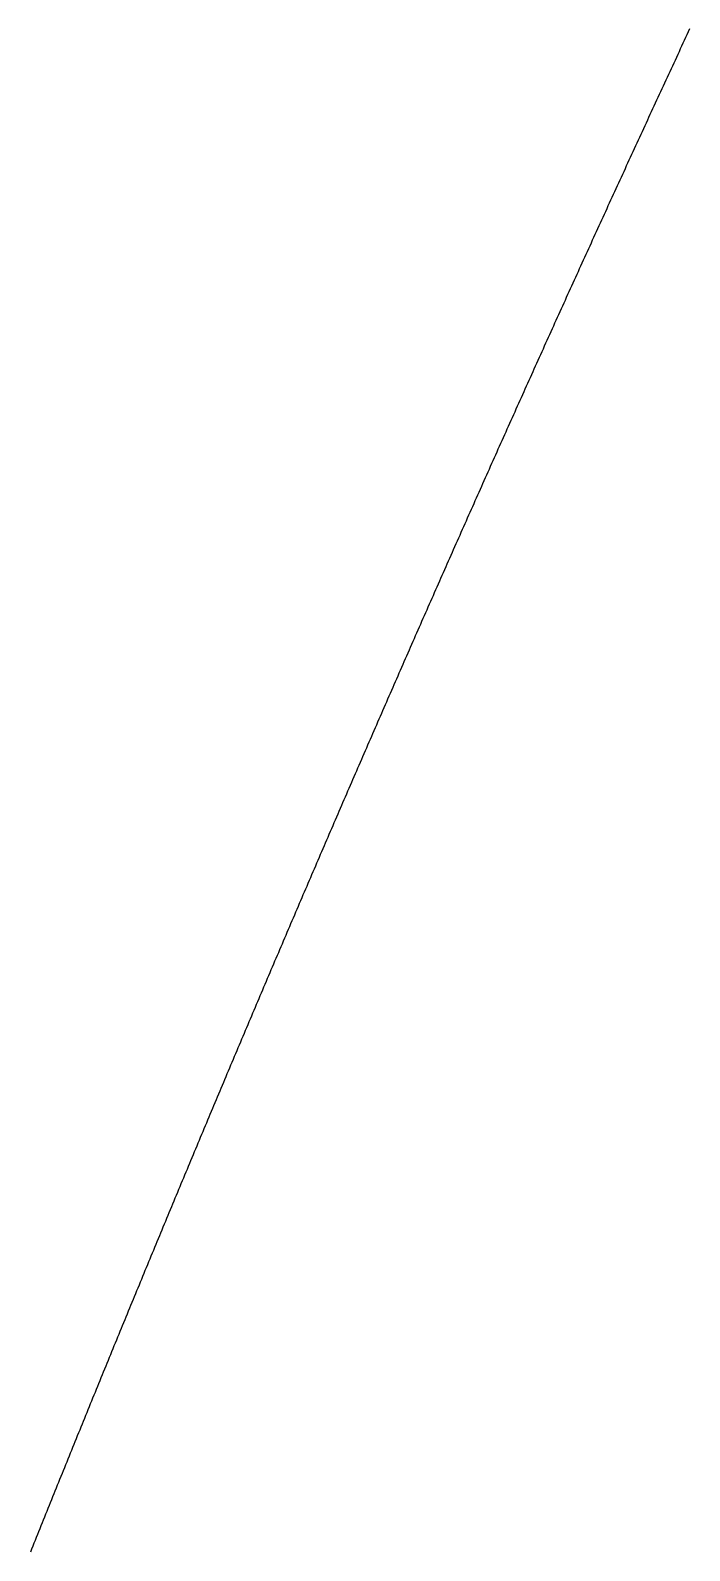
# Model space of a CAD drawing. Extents: x 6805096 to 46905100, y -25788412 to -58651.
# Drawn here: x 8227353 to 8645471, y -5397407 to -4433173 of the extents above; entities that cross this region are included whole.
import ezdxf

# ---------------------------------------------------------------- set-up
doc = ezdxf.new("R2010")
doc.units = 0

msp = doc.modelspace()

# ---------------------------------------------------------------- linework, layer by layer
at = {"layer": 'Layer 1'}
for p, q in [((8644630.19678, -4434077.576859), (8643789.747478, -4435886.380144)), ((8645470.836173, -4432268.842335), (8644630.19678, -4434077.576859)), ((8639590.352376, -4444931.427488), (8638751.043646, -4446740.643036)), ((8640429.851204, -4443122.280614), (8639590.352376, -4444931.427488)), ((8641269.540129, -4441313.202427), (8640429.851204, -4443122.280614)), ((8642109.419151, -4439504.192943), (8641269.540129, -4441313.202427)), ((8642949.488268, -4437695.252178), (8642109.419151, -4439504.192943)), ((8643789.747478, -4435886.380144), (8642949.488268, -4437695.252178)), ((8635395.709745, -4453978.191664), (8634557.351529, -4455787.750355)), ((8636234.258065, -4452168.701571), (8635395.709745, -4453978.191664)), ((8637072.99649, -4450359.280093), (8636234.258065, -4452168.701571)), ((8637911.925017, -4448549.927243), (8637072.99649, -4450359.280093)), ((8638751.043646, -4446740.643036), (8637911.925017, -4448549.927243)), ((8631205.819751, -4463026.670816), (8630368.412084, -4464836.57228)), ((8632043.417531, -4461216.837876), (8631205.819751, -4463026.670816)), ((8632881.205421, -4459407.073477), (8632043.417531, -4461216.837876)), ((8633719.183421, -4457597.377631), (8632881.205421, -4459407.073477)), ((8634557.351529, -4455787.750355), (8633719.183421, -4457597.377631)), ((8626184.225477, -4473887.106956), (8625347.958511, -4475697.419259)), ((8627020.682563, -4472076.86309), (8626184.225477, -4473887.106956)), ((8627857.329768, -4470266.687675), (8627020.682563, -4472076.86309)), ((8628694.167091, -4468456.580725), (8627857.329768, -4470266.687675)), ((8629531.19453, -4466646.542255), (8628694.167091, -4468456.580725)), ((8630368.412084, -4464836.57228), (8629531.19453, -4466646.542255)), ((8622004.791876, -4482939.352529), (8621169.475531, -4484750.006788)), ((8622840.298348, -4481128.766632), (8622004.791876, -4482939.352529)), ((8623675.994945, -4479318.249111), (8622840.298348, -4481128.766632)), ((8624511.881666, -4477507.799982), (8623675.994945, -4479318.249111)), ((8625347.958511, -4475697.419259), (8624511.881666, -4477507.799982)), ((8617830.111447, -4491993.307143), (8616995.745757, -4493804.302987)), ((8618664.667271, -4490182.379586), (8617830.111447, -4491993.307143)), ((8619499.413227, -4488371.520331), (8618664.667271, -4490182.379586)), ((8620334.349314, -4486560.729393), (8619499.413227, -4488371.520331)), ((8621169.475531, -4484750.006788), (8620334.349314, -4486560.729393)), ((8612826.769356, -4502860.306003), (8611993.544496, -4504671.711261)), ((8613660.184359, -4501048.968944), (8612826.769356, -4502860.306003)), ((8614493.789501, -4499237.700098), (8613660.184359, -4501048.968944)), ((8615327.584783, -4497426.49948), (8614493.789501, -4499237.700098)), ((8616161.570202, -4495615.367105), (8615327.584783, -4497426.49948)), ((8616995.745757, -4493804.302987), (8616161.570202, -4495615.367105)), ((8608662.546496, -4511918.01398), (8607830.272364, -4513729.760007)), ((8609495.010777, -4510106.336077), (8608662.546496, -4511918.01398)), ((8610327.665205, -4508294.726313), (8609495.010777, -4510106.336077)), ((8611160.509778, -4506483.184702), (8610327.665205, -4508294.726313)), ((8611993.544496, -4504671.711261), (8611160.509778, -4506483.184702)), ((8604503.077344, -4520977.425063), (8603671.753973, -4522789.51149)), ((8605334.59087, -4519165.406687), (8604503.077344, -4520977.425063)), ((8606166.294549, -4517353.456376), (8605334.59087, -4519165.406687)), ((8606998.188381, -4515541.574144), (8606166.294549, -4517353.456376)), ((8607830.272364, -4513729.760007), (8606998.188381, -4515541.574144)), ((8599517.98949, -4531850.963853), (8598687.807077, -4533663.458268)), ((8600348.362066, -4530038.537399), (8599517.98949, -4531850.963853)), ((8601178.924803, -4528226.178921), (8600348.362066, -4530038.537399)), ((8602009.677701, -4526413.888433), (8601178.924803, -4528226.178921)), ((8602840.620758, -4524601.665951), (8602009.677701, -4526413.888433)), ((8603671.753973, -4522789.51149), (8602840.620758, -4524601.665951)), ((8595368.979082, -4540914.115242), (8594539.747504, -4542726.94924)), ((8596198.400829, -4539101.349131), (8595368.979082, -4540914.115242)), ((8597028.012745, -4537288.650922), (8596198.400829, -4539101.349131)), ((8597857.814828, -4535476.020629), (8597028.012745, -4537288.650922)), ((8598687.807077, -4533663.458268), (8597857.814828, -4535476.020629)), ((8591224.722916, -4549978.963803), (8590396.442207, -4551792.137012)), ((8592053.193802, -4548165.858406), (8591224.722916, -4549978.963803)), ((8592881.854863, -4546352.820836), (8592053.193802, -4548165.858406)), ((8593710.706097, -4544539.85111), (8592881.854863, -4546352.820836)), ((8594539.747504, -4542726.94924), (8593710.706097, -4544539.85111)), ((8587085.22116, -4559045.50768), (8586257.891352, -4560859.01973)), ((8587912.74115, -4557232.063368), (8587085.22116, -4559045.50768)), ((8588740.451323, -4555418.68681), (8587912.74115, -4557232.063368)), ((8589568.351675, -4553605.378019), (8588740.451323, -4555418.68681)), ((8590396.442207, -4551792.137012), (8589568.351675, -4553605.378019)), ((8582124.095108, -4569927.595539), (8581297.906427, -4571741.513709)), ((8582950.47398, -4568113.745019), (8582124.095108, -4569927.595539)), ((8583777.043042, -4566299.962164), (8582950.47398, -4568113.745019)), ((8584603.802292, -4564486.246987), (8583777.043042, -4566299.962164)), ((8585430.751729, -4562672.599504), (8584603.802292, -4564486.246987)), ((8586257.891352, -4560859.01973), (8585430.751729, -4562672.599504)), ((8577995.053641, -4578997.862585), (8577169.815935, -4580812.118779)), ((8578820.481544, -4577183.673966), (8577995.053641, -4578997.862585)), ((8579646.099644, -4575369.552937), (8578820.481544, -4577183.673966)), ((8580471.907938, -4573555.499513), (8579646.099644, -4575369.552937)), ((8581297.906427, -4571741.513709), (8580471.907938, -4573555.499513)), ((8573870.767117, -4588069.819012), (8573046.48042, -4589884.41286)), ((8574695.244018, -4586255.292665), (8573870.767117, -4588069.819012)), ((8575519.911122, -4584440.833834), (8574695.244018, -4586255.292665)), ((8576344.768429, -4582626.442534), (8575519.911122, -4584440.833834)), ((8577169.815935, -4580812.118779), (8576344.768429, -4582626.442534)), ((8568927.900051, -4598958.394097), (8568104.754609, -4600773.39264)), ((8569751.235705, -4597143.462966), (8568927.900051, -4598958.394097)), ((8570574.76157, -4595328.599262), (8569751.235705, -4597143.462966)), ((8571398.477646, -4593513.803), (8570574.76157, -4595328.599262)), ((8572222.38393, -4591699.074194), (8571398.477646, -4593513.803)), ((8573046.48042, -4589884.41286), (8572222.38393, -4591699.074194)), ((8564814.074992, -4608034.060635), (8563991.880633, -4609849.396016)), ((8565636.459571, -4606218.792592), (8564814.074992, -4608034.060635)), ((8566459.034368, -4604403.591902), (8565636.459571, -4606218.792592)), ((8567281.79938, -4602588.45858), (8566459.034368, -4604403.591902)), ((8568104.754609, -4600773.39264), (8567281.79938, -4602588.45858)), ((8560705.005413, -4617111.41062), (8559883.762169, -4618927.082467)), ((8561526.438883, -4615295.806036), (8560705.005413, -4617111.41062)), ((8562348.062577, -4613480.268731), (8561526.438883, -4615295.806036)), ((8563169.876494, -4611664.798719), (8562348.062577, -4613480.268731)), ((8563991.880633, -4609849.396016), (8563169.876494, -4611664.798719)), ((8555780.399385, -4628006.450139), (8554960.297524, -4629822.525257)), ((8556600.69148, -4626190.442196), (8555780.399385, -4628006.450139)), ((8557421.173807, -4624374.501442), (8556600.69148, -4626190.442196)), ((8558241.846365, -4622558.627893), (8557421.173807, -4624374.501442)), ((8559062.709153, -4620742.821563), (8558241.846365, -4622558.627893)), ((8559883.762169, -4618927.082467), (8559062.709153, -4620742.821563)), ((8551681.792447, -4637087.497177), (8550862.641776, -4638903.907946)), ((8552501.133359, -4635271.153509), (8551681.792447, -4637087.497177)), ((8553320.66451, -4633454.876957), (8552501.133359, -4635271.153509)), ((8554140.385899, -4631638.667534), (8553320.66451, -4633454.876957)), ((8554960.297524, -4629822.525257), (8554140.385899, -4631638.667534)), ((8547587.941523, -4646170.221727), (8546769.742075, -4647986.967775)), ((8548406.331219, -4644353.542705), (8547587.941523, -4646170.221727)), ((8549224.911161, -4642536.930725), (8548406.331219, -4644353.542705)), ((8550043.681347, -4640720.3858), (8549224.911161, -4642536.930725)), ((8550862.641776, -4638903.907946), (8550043.681347, -4640720.3858)), ((8542681.598587, -4657071.70289), (8541864.54065, -4658888.850785)), ((8543498.84678, -4655254.621934), (8542681.598587, -4657071.70289)), ((8544316.285226, -4653437.607929), (8543498.84678, -4655254.621934)), ((8545133.913925, -4651620.660891), (8544316.285226, -4653437.607929)), ((8545951.732875, -4649803.780835), (8545133.913925, -4651620.660891)), ((8546769.742075, -4647986.967775), (8545951.732875, -4649803.780835)), ((8538598.211481, -4666158.111437), (8537782.10484, -4667975.593794)), ((8539414.508384, -4664340.695942), (8538598.211481, -4666158.111437)), ((8540230.995547, -4662523.347325), (8539414.508384, -4664340.695942)), ((8541047.67297, -4660706.065601), (8540230.995547, -4662523.347325)), ((8541864.54065, -4658888.850785), (8541047.67297, -4660706.065601)), ((8534519.580923, -4675246.191559), (8533704.425612, -4677064.00801)), ((8535334.926503, -4673428.441898), (8534519.580923, -4675246.191559)), ((8536150.46235, -4671610.75904), (8535334.926503, -4673428.441898)), ((8536966.188463, -4669793.143), (8536150.46235, -4671610.75904)), ((8537782.10484, -4667975.593794), (8536966.188463, -4669793.143)), ((8529631.503133, -4686154.091576), (8528817.489462, -4687972.308448)), ((8530445.707081, -4684335.941403), (8529631.503133, -4686154.091576)), ((8531260.101304, -4682517.857946), (8530445.707081, -4684335.941403)), ((8532074.685801, -4680699.841218), (8531260.101304, -4682517.857946)), ((8532889.460571, -4678881.891234), (8532074.685801, -4680699.841218)), ((8533704.425612, -4677064.00801), (8532889.460571, -4678881.891234)), ((8525563.33757, -4695245.842638), (8524750.275302, -4697064.392786)), ((8526376.590121, -4693427.359115), (8525563.33757, -4695245.842638)), ((8527190.032954, -4691608.942232), (8526376.590121, -4693427.359115)), ((8528003.666068, -4689790.592005), (8527190.032954, -4691608.942232)), ((8528817.489462, -4687972.308448), (8528003.666068, -4689790.592005)), ((8521499.929089, -4704339.259341), (8520687.818258, -4706158.142395)), ((8522312.230211, -4702520.442838), (8521499.929089, -4704339.259341)), ((8523124.721621, -4700701.692901), (8522312.230211, -4702520.442838)), ((8523937.403318, -4698883.009546), (8523124.721621, -4700701.692901)), ((8524750.275302, -4697064.392786), (8523937.403318, -4698883.009546)), ((8517441.277859, -4713434.33983), (8516630.118498, -4715253.555419)), ((8518252.627517, -4711615.190719), (8517441.277859, -4713434.33983)), ((8519064.16747, -4709796.108099), (8518252.627517, -4711615.190719)), ((8519875.897718, -4707977.091986), (8519064.16747, -4709796.108099)), ((8520687.818258, -4706158.142395), (8519875.897718, -4707977.091986)), ((8512577.176188, -4724350.630005), (8511767.158635, -4726170.244146)), ((8513387.384046, -4722531.082252), (8512577.176188, -4724350.630005)), ((8514197.782207, -4720711.600902), (8513387.384046, -4722531.082252)), ((8515008.37067, -4718892.18597), (8514197.782207, -4720711.600902)), ((8515819.149434, -4717072.837471), (8515008.37067, -4718892.18597)), ((8516630.118498, -4715253.555419), (8515819.149434, -4717072.837471)), ((8508528.991496, -4733449.364296), (8507719.925487, -4735269.310156)), ((8509338.247817, -4731629.48475), (8508528.991496, -4733449.364296)), ((8510147.694448, -4729809.671533), (8509338.247817, -4731629.48475)), ((8510957.331388, -4727989.92466), (8510147.694448, -4729809.671533)), ((8511767.158635, -4726170.244146), (8510957.331388, -4727989.92466)), ((8504485.56459, -4742549.756439), (8503677.450157, -4744370.033646)), ((8505293.86934, -4740729.545471), (8504485.56459, -4742549.756439)), ((8506102.364408, -4738909.400758), (8505293.86934, -4740729.545471)), ((8506911.04979, -4737089.322315), (8506102.364408, -4738909.400758)), ((8507719.925487, -4735269.310156), (8506911.04979, -4737089.322315)), ((8499639.732813, -4753472.412762), (8498832.760317, -4755293.087098)), ((8500446.895635, -4751651.804578), (8499639.732813, -4753472.412762)), ((8501254.248782, -4749831.26256), (8500446.895635, -4751651.804578)), ((8502061.792252, -4748010.786722), (8501254.248782, -4749831.26256)), ((8502869.526044, -4746190.377079), (8502061.792252, -4748010.786722)), ((8503677.450157, -4744370.033646), (8502869.526044, -4746190.377079)), ((8495606.773621, -4762576.44565), (8494800.752775, -4764397.450517)), ((8496412.984799, -4760755.50686), (8495606.773621, -4762576.44565)), ((8497219.386309, -4758934.634161), (8496412.984799, -4760755.50686)), ((8498025.978148, -4757113.827569), (8497219.386309, -4758934.634161)), ((8498832.760317, -4755293.087098), (8498025.978148, -4757113.827569)), ((8491578.572749, -4771682.130453), (8490773.503587, -4773503.465481)), ((8492383.832249, -4769860.861428), (8491578.572749, -4771682.130453)), ((8493189.282088, -4768039.658421), (8492383.832249, -4769860.861428)), ((8493994.922264, -4766218.521445), (8493189.282088, -4768039.658421)), ((8494800.752775, -4764397.450517), (8493994.922264, -4766218.521445)), ((8487555.130363, -4780789.465319), (8486751.012919, -4782611.130136)), ((8488359.438153, -4778967.86643), (8487555.130363, -4780789.465319)), ((8489163.936288, -4777146.333484), (8488359.438153, -4778967.86643)), ((8489968.624766, -4775324.866496), (8489163.936288, -4777146.333484)), ((8490773.503587, -4773503.465481), (8489968.624766, -4775324.866496)), ((8482733.280938, -4791720.442627), (8481930.305599, -4793542.502702)), ((8483536.446631, -4789898.448391), (8482733.280938, -4791720.442627)), ((8484339.802677, -4788076.520009), (8483536.446631, -4789898.448391)), ((8485143.349075, -4786254.657496), (8484339.802677, -4788076.520009)), ((8485947.085822, -4784432.860866), (8485143.349075, -4786254.657496)), ((8486751.012919, -4782611.130136), (8485947.085822, -4784432.860866)), ((8478720.307811, -4800831.401099), (8477918.284263, -4802653.790148)), ((8479522.52172, -4799009.077815), (8478720.307811, -4800831.401099)), ((8480324.925989, -4797186.820311), (8479522.52172, -4799009.077815)), ((8481127.520615, -4795364.628602), (8480324.925989, -4797186.820311)), ((8481930.305599, -4793542.502702), (8481127.520615, -4795364.628602)), ((8474712.093706, -4809944.003697), (8473911.021982, -4811766.721349)), ((8475513.355797, -4808121.351736), (8474712.093706, -4809944.003697)), ((8476314.808255, -4806298.765481), (8475513.355797, -4808121.351736)), ((8477116.451077, -4804476.244947), (8476314.808255, -4806298.765481)), ((8477918.284263, -4802653.790148), (8477116.451077, -4804476.244947)), ((8469908.518923, -4820881.294451), (8469108.589433, -4822704.405936)), ((8470708.638789, -4819058.248568), (8469908.518923, -4820881.294451)), ((8471508.94903, -4817235.268301), (8470708.638789, -4819058.248568)), ((8472309.449643, -4815412.353666), (8471508.94903, -4817235.268301)), ((8473110.140627, -4813589.504677), (8472309.449643, -4815412.353666)), ((8473911.021982, -4811766.721349), (8473110.140627, -4813589.504677)), ((8465910.775254, -4829997.507599), (8465111.797661, -4831820.946871)), ((8466709.943228, -4828174.133855), (8465910.775254, -4829997.507599)), ((8467509.301584, -4826350.825653), (8466709.943228, -4828174.133855)), ((8468308.850319, -4824527.583009), (8467509.301584, -4826350.825653)), ((8469108.589433, -4822704.405936), (8468308.850319, -4824527.583009)), ((8461917.79114, -4839115.358939), (8461119.765479, -4840939.125627)), ((8462716.00719, -4837291.657705), (8461917.79114, -4839115.358939)), ((8463514.413628, -4835468.021939), (8462716.00719, -4837291.657705)), ((8464313.010452, -4833644.451656), (8463514.413628, -4835468.021939)), ((8465111.797661, -4831820.946871), (8464313.010452, -4833644.451656)), ((8457132.493053, -4850058.940348), (8456335.609753, -4851883.099445)), ((8457929.56675, -4848234.846615), (8457132.493053, -4850058.940348)), ((8458726.830842, -4846410.818262), (8457929.56675, -4848234.846615)), ((8459524.285328, -4844586.855303), (8458726.830842, -4846410.818262)), ((8460321.930208, -4842762.957753), (8459524.285328, -4844586.855303)), ((8461119.765479, -4840939.125627), (8460321.930208, -4842762.957753)), ((8453149.980551, -4859180.38918), (8452354.049256, -4861004.874877)), ((8453946.10225, -4857355.968774), (8453149.980551, -4859180.38918)), ((8454742.41435, -4855531.613673), (8453946.10225, -4857355.968774)), ((8455538.916852, -4853707.323891), (8454742.41435, -4855531.613673)), ((8456335.609753, -4851883.099445), (8455538.916852, -4853707.323891)), ((8449172.22814, -4868303.470269), (8448377.248884, -4870128.282194)), ((8449967.397807, -4866478.723559), (8449172.22814, -4868303.470269)), ((8450762.757883, -4864654.042081), (8449967.397807, -4866478.723559)), ((8451558.308367, -4862829.425849), (8450762.757883, -4864654.042081)), ((8452354.049256, -4861004.874877), (8451558.308367, -4862829.425849)), ((8445199.235987, -4877428.181759), (8444405.208802, -4879253.319542)), ((8445993.453589, -4875603.109118), (8445199.235987, -4877428.181759)), ((8446787.861607, -4873778.101633), (8445993.453589, -4875603.109118)), ((8447582.460039, -4871953.15932), (8446787.861607, -4873778.101633)), ((8448377.248884, -4870128.282194), (8447582.460039, -4871953.15932)), ((8440437.92918, -4888379.985065), (8439645.044525, -4890205.513388)), ((8441231.00426, -4886554.521796), (8440437.92918, -4888379.985065)), ((8442024.269763, -4884729.123593), (8441231.00426, -4886554.521796)), ((8442817.725689, -4882903.790474), (8442024.269763, -4884729.123593)), ((8443611.372036, -4881078.522452), (8442817.725689, -4882903.790474)), ((8444405.208802, -4879253.319542), (8443611.372036, -4881078.522452)), ((8436475.410183, -4897508.27691), (8435683.477673, -4899334.130275)), ((8437267.533124, -4895682.488525), (8436475.410183, -4897508.27691)), ((8438059.846496, -4893856.765132), (8437267.533124, -4895682.488525)), ((8438852.350296, -4892031.106749), (8438059.846496, -4893856.765132)), ((8439645.044525, -4890205.513388), (8438852.350296, -4892031.106749)), ((8432517.651978, -4906638.193222), (8431726.671647, -4908464.371257)), ((8433308.822748, -4904812.080091), (8432517.651978, -4906638.193222)), ((8434100.183954, -4902986.03188), (8433308.822748, -4904812.080091)), ((8434891.735596, -4901160.048603), (8434100.183954, -4902986.03188)), ((8435683.477673, -4899334.130275), (8434891.735596, -4901160.048603)), ((8428564.654734, -4915769.732145), (8427774.626615, -4917596.23448)), ((8429354.873298, -4913943.29464), (8428564.654734, -4915769.732145)), ((8430145.282306, -4912116.921981), (8429354.873298, -4913943.29464)), ((8430935.881756, -4910290.614182), (8430145.282306, -4912116.921981)), ((8431726.671647, -4908464.371257), (8430935.881756, -4910290.614182)), ((8423827.342743, -4926729.718089), (8423038.457322, -4928556.609094)), ((8424616.418616, -4924902.891825), (8423827.342743, -4926729.718089)), ((8425405.684942, -4923076.130318), (8424616.418616, -4924902.891825)), ((8426195.141717, -4921249.433581), (8425405.684942, -4923076.130318)), ((8426984.788942, -4919422.80163), (8426195.141717, -4921249.433581)), ((8427774.626615, -4917596.23448), (8426984.788942, -4919422.80163)), ((8419884.820198, -4935864.82023), (8419096.887063, -4937692.034718)), ((8420672.943793, -4934037.670408), (8419884.820198, -4935864.82023)), ((8421461.257846, -4932210.585268), (8420672.943793, -4934037.670408)), ((8422249.762356, -4930383.564825), (8421461.257846, -4932210.585268)), ((8423038.457322, -4928556.609094), (8422249.762356, -4930383.564825)), ((8415947.059148, -4945001.539047), (8415160.078332, -4946829.076648)), ((8416734.230431, -4943174.066038), (8415947.059148, -4945001.539047)), ((8417521.592178, -4941346.657637), (8416734.230431, -4943174.066038)), ((8418309.14439, -4939519.313859), (8417521.592178, -4941346.657637)), ((8419096.887063, -4937692.034718), (8418309.14439, -4939519.313859)), ((8411228.031296, -4955967.733029), (8410442.193307, -4957795.657876)), ((8412014.05976, -4954139.872686), (8411228.031296, -4955967.733029)), ((8412800.278697, -4952312.076861), (8412014.05976, -4954139.872686)), ((8413586.688105, -4950484.34557), (8412800.278697, -4952312.076861)), ((8414373.287984, -4948656.678828), (8413586.688105, -4950484.34557)), ((8415160.078332, -4946829.076648), (8414373.287984, -4948656.678828)), ((8407300.746123, -4965108.002006), (8406515.860526, -4966936.24915)), ((8408085.822201, -4963279.819292), (8407300.746123, -4965108.002006)), ((8408871.088758, -4961451.701023), (8408085.822201, -4963279.819292)), ((8409656.545794, -4959623.647212), (8408871.088758, -4961451.701023)), ((8410442.193307, -4957795.657876), (8409656.545794, -4959623.647212)), ((8403378.222978, -4974249.881725), (8402594.289808, -4976078.450795)), ((8404162.346637, -4972421.377011), (8403378.222978, -4974249.881725)), ((8404946.660782, -4970592.936667), (8404162.346637, -4972421.377011)), ((8405731.165412, -4968764.560709), (8404946.660782, -4970592.936667)), ((8406515.860526, -4966936.24915), (8405731.165412, -4968764.560709)), ((8399460.462031, -4983393.370331), (8398677.481319, -4985222.260955)), ((8400243.633236, -4981564.543988), (8399460.462031, -4983393.370331)), ((8401026.994935, -4979735.781941), (8400243.633236, -4981564.543988)), ((8401810.547126, -4977907.084205), (8401026.994935, -4979735.781941)), ((8402594.289808, -4976078.450795), (8401810.547126, -4977907.084205)), ((8394765.435228, -4994367.677777), (8393983.597512, -4996196.953778)), ((8395547.463446, -4992538.465969), (8394765.435228, -4994367.677777)), ((8396329.682166, -4990709.318368), (8395547.463446, -4992538.465969)), ((8397112.091386, -4988880.234989), (8396329.682166, -4990709.318368)), ((8397894.691104, -4987051.215846), (8397112.091386, -4988880.234989)), ((8398677.481319, -4985222.260955), (8397894.691104, -4987051.215846)), ((8390858.1517, -5003514.699405), (8390077.266517, -5005344.296145)), ((8391639.227392, -5001685.166784), (8390858.1517, -5003514.699405)), ((8392420.493593, -4999855.698296), (8391639.227392, -5001685.166784)), ((8393201.9503, -4998026.293956), (8392420.493593, -4999855.698296)), ((8393983.597512, -4996196.953778), (8393201.9503, -4998026.293956)), ((8386955.630904, -5012663.323985), (8386175.698287, -5014493.241092)), ((8387735.754036, -5010833.470922), (8386955.630904, -5012663.323985)), ((8388516.067684, -5009003.681918), (8387735.754036, -5010833.470922)), ((8389296.571844, -5007173.956987), (8388516.067684, -5009003.681918)), ((8390077.266517, -5005344.296145), (8389296.571844, -5007173.956987)), ((8382278.892988, -5023643.786766), (8381500.103495, -5025474.087825)), ((8383057.873006, -5021813.549662), (8382278.892988, -5023643.786766)), ((8383837.043545, -5019983.376528), (8383057.873006, -5021813.549662)), ((8384616.404606, -5018153.267379), (8383837.043545, -5019983.376528)), ((8385395.956187, -5016323.222228), (8384616.404606, -5018153.267379)), ((8386175.698287, -5014493.241092), (8385395.956187, -5016323.222228)), ((8378386.850789, -5032795.931312), (8377609.013935, -5034626.551922)), ((8379164.878173, -5030965.374582), (8378386.850789, -5032795.931312)), ((8379943.096086, -5029134.881748), (8379164.878173, -5030965.374582)), ((8380721.504527, -5027304.452824), (8379943.096086, -5029134.881748)), ((8381500.103495, -5025474.087825), (8380721.504527, -5027304.452824)), ((8374499.571855, -5041949.672873), (8373722.687675, -5043780.612665)), ((8375276.646573, -5040118.796889), (8374499.571855, -5041949.672873)), ((8376053.911826, -5038287.984725), (8375276.646573, -5040118.796889)), ((8376831.367614, -5036457.236398), (8376053.911826, -5038287.984725)), ((8377609.013935, -5034626.551922), (8376831.367614, -5036457.236398)), ((8370617.056354, -5051105.009597), (8369841.124881, -5052936.268198)), ((8371393.178372, -5049273.814729), (8370617.056354, -5051105.009597)), ((8372169.490932, -5047442.683607), (8371393.178372, -5049273.814729)), ((8372945.994034, -5045611.616247), (8372169.490932, -5047442.683607)), ((8373722.687675, -5043780.612665), (8372945.994034, -5045611.616247)), ((8365964.32572, -5062093.516668), (8365189.537539, -5063925.157352)), ((8366739.304454, -5060261.939629), (8365964.32572, -5062093.516668)), ((8367514.473738, -5058430.426247), (8366739.304454, -5060261.939629)), ((8368289.833571, -5056598.976538), (8367514.473738, -5058430.426247)), ((8369065.383953, -5054767.590517), (8368289.833571, -5056598.976538)), ((8369841.124881, -5052936.268198), (8369065.383953, -5054767.590517)), ((8362092.290361, -5071252.35622), (8361318.454959, -5073084.314897)), ((8362866.31632, -5069420.461112), (8362092.290361, -5071252.35622)), ((8363640.532838, -5067588.629588), (8362866.31632, -5069420.461112)), ((8364414.939911, -5065756.861663), (8363640.532838, -5067588.629588)), ((8365189.537539, -5063925.157352), (8364414.939911, -5065756.861663)), ((8358225.018968, -5080412.784998), (8357452.136381, -5082245.061298)), ((8358998.092121, -5078580.572194), (8358225.018968, -5080412.784998)), ((8359771.355838, -5076748.422899), (8358998.092121, -5078580.572194)), ((8360544.810118, -5074916.337128), (8359771.355838, -5076748.422899)), ((8361318.454959, -5073084.314897), (8360544.810118, -5074916.337128)), ((8354362.511711, -5089574.801149), (8353590.581971, -5091407.394701)), ((8355134.632024, -5087742.271018), (8354362.511711, -5089574.801149)), ((8355906.942907, -5085909.804323), (8355134.632024, -5087742.271018)), ((8356679.44436, -5084077.401078), (8355906.942907, -5085909.804323)), ((8357452.136381, -5082245.061298), (8356679.44436, -5084077.401078)), ((8349733.791896, -5100571.31325), (8348963.005616, -5102404.287014)), ((8350504.768756, -5098738.402817), (8349733.791896, -5100571.31325)), ((8351275.936195, -5096905.555731), (8350504.768756, -5098738.402817)), ((8352047.294211, -5095072.772006), (8351275.936195, -5096905.555731)), ((8352818.842803, -5093240.051658), (8352047.294211, -5095072.772006)), ((8353590.581971, -5091407.394701), (8352818.842803, -5093240.051658)), ((8345881.766323, -5109736.81509), (8345111.932964, -5111570.10529)), ((8346651.790269, -5107903.588148), (8345881.766323, -5109736.81509)), ((8347422.004801, -5106070.424478), (8346651.790269, -5107903.588148)), ((8348192.409917, -5104237.324095), (8347422.004801, -5106070.424478)), ((8348963.005616, -5102404.287014), (8348192.409917, -5104237.324095)), ((8342034.50542, -5118903.898368), (8341265.625015, -5120737.504633)), ((8342803.576419, -5117070.355286), (8342034.50542, -5118903.898368)), ((8343572.83801, -5115236.875403), (8342803.576419, -5117070.355286)), ((8344342.290192, -5113403.458733), (8343572.83801, -5115236.875403)), ((8345111.932964, -5111570.10529), (8344342.290192, -5113403.458733)), ((8338192.009354, -5128072.561228), (8337424.081936, -5129906.483187)), ((8338960.127372, -5126238.702378), (8338192.009354, -5128072.561228)), ((8339728.43599, -5124404.906653), (8338960.127372, -5126238.702378)), ((8340496.935204, -5122571.174066), (8339728.43599, -5124404.906653)), ((8341265.625015, -5120737.504633), (8340496.935204, -5122571.174066)), ((8333587.303894, -5139077.039097), (8332820.520105, -5140911.339399)), ((8334354.278292, -5137242.801816), (8333587.303894, -5139077.039097)), ((8335121.443296, -5135408.627569), (8334354.278292, -5137242.801816)), ((8335888.798906, -5133574.516372), (8335121.443296, -5135408.627569)), ((8336656.345119, -5131740.46824), (8335888.798906, -5133574.516372)), ((8337424.081936, -5129906.483187), (8336656.345119, -5131740.46824)), ((8329755.291057, -5148249.17051), (8328989.460329, -5150083.785689)), ((8330521.3124, -5146414.618276), (8329755.291057, -5148249.17051)), ((8331287.524357, -5144580.129003), (8330521.3124, -5146414.618276)), ((8332053.926926, -5142745.702706), (8331287.524357, -5144580.129003)), ((8332820.520105, -5140911.339399), (8332053.926926, -5142745.702706)), ((8325928.043591, -5157422.87557), (8325163.165957, -5159257.805256)), ((8326693.111847, -5155588.008755), (8325928.043591, -5157422.87557)), ((8327458.370722, -5153753.204827), (8326693.111847, -5155588.008755)), ((8328223.820217, -5151918.4638), (8327458.370722, -5153753.204827)), ((8328989.460329, -5150083.785689), (8328223.820217, -5151918.4638)), ((8322105.561664, -5166598.152422), (8321341.637158, -5168433.396244)), ((8322869.676798, -5164762.971397), (8322105.561664, -5166598.152422)), ((8323633.98256, -5162927.853185), (8322869.676798, -5164762.971397)), ((8324398.478946, -5161092.797799), (8323633.98256, -5162927.853185)), ((8325163.165957, -5159257.805256), (8324398.478946, -5161092.797799)), ((8317524.874097, -5177610.556799), (8316762.093389, -5179446.177095)), ((8318287.845442, -5175774.999212), (8317524.874097, -5177610.556799)), ((8319051.007422, -5173939.504348), (8318287.845442, -5175774.999212)), ((8319814.360036, -5172104.072222), (8319051.007422, -5173939.504348)), ((8320577.903281, -5170268.702849), (8319814.360036, -5172104.072222)), ((8321341.637158, -5168433.396244), (8320577.903281, -5170268.702849)), ((8313712.876943, -5186789.285067), (8312951.049436, -5188625.218682)), ((8314474.895093, -5184953.414085), (8313712.876943, -5186789.285067)), ((8315237.103885, -5183117.605753), (8314474.895093, -5184953.414085)), ((8315999.503318, -5181281.860085), (8315237.103885, -5183117.605753)), ((8316762.093389, -5179446.177095), (8315999.503318, -5181281.860085)), ((8309905.645862, -5195969.579191), (8309144.771589, -5197805.825756)), ((8310666.710784, -5194133.395187), (8309905.645862, -5195969.579191)), ((8311427.966355, -5192297.273757), (8310666.710784, -5194133.395187)), ((8312189.412572, -5190461.214917), (8311427.966355, -5192297.273757)), ((8312951.049436, -5188625.218682), (8312189.412572, -5190461.214917)), ((8306103.181021, -5205151.437318), (8305343.260017, -5206987.996461)), ((8306863.292682, -5203314.940662), (8306103.181021, -5205151.437318)), ((8307623.594998, -5201478.506506), (8306863.292682, -5203314.940662)), ((8308384.087967, -5199642.134866), (8307623.594998, -5201478.506506)), ((8309144.771589, -5197805.825756), (8308384.087967, -5199642.134866)), ((8301546.514885, -5216171.728943), (8300787.737846, -5218008.66269)), ((8302305.482588, -5214334.857594), (8301546.514885, -5216171.728943)), ((8303064.640954, -5212498.048656), (8302305.482588, -5214334.857594)), ((8303823.989982, -5210661.302145), (8303064.640954, -5212498.048656)), ((8304583.52967, -5208824.618075), (8303823.989982, -5210661.302145)), ((8305343.260017, -5206987.996461), (8304583.52967, -5208824.618075)), ((8297754.536361, -5225357.021348), (8296996.712664, -5227194.266856)), ((8298512.550729, -5223519.838162), (8297754.536361, -5225357.021348)), ((8299270.755767, -5221682.717314), (8298512.550729, -5223519.838162)), ((8300029.151473, -5219845.658818), (8299270.755767, -5221682.717314)), ((8300787.737846, -5218008.66269), (8300029.151473, -5219845.658818)), ((8293967.324612, -5234543.87182), (8293210.45429, -5236381.42872)), ((8294724.385612, -5232706.377169), (8293967.324612, -5234543.87182)), ((8295481.637288, -5230868.944782), (8294724.385612, -5232706.377169)), ((8296239.079639, -5229031.574673), (8295481.637288, -5230868.944782)), ((8296996.712664, -5227194.266856), (8296239.079639, -5229031.574673)), ((8290184.879806, -5243732.278505), (8289428.962892, -5245570.146425)), ((8290940.987404, -5241894.47276), (8290184.879806, -5243732.278505)), ((8291697.285685, -5240056.729204), (8290940.987404, -5241894.47276)), ((8292453.774647, -5238219.047853), (8291697.285685, -5240056.729204)), ((8293210.45429, -5236381.42872), (8292453.774647, -5238219.047853)), ((8285652.238637, -5254760.418117), (8284897.465858, -5256598.658771)), ((8286407.202109, -5252922.239549), (8285652.238637, -5254760.418117)), ((8287162.356271, -5251084.12308), (8286407.202109, -5252922.239549)), ((8287917.701124, -5249246.068727), (8287162.356271, -5251084.12308)), ((8288673.236665, -5247408.076503), (8287917.701124, -5249246.068727)), ((8289428.962892, -5245570.146425), (8288673.236665, -5247408.076503)), ((8281880.281692, -5263952.241942), (8281126.462395, -5265790.792799)), ((8282634.291688, -5262113.753095), (8281880.281692, -5263952.241942)), ((8283388.492382, -5260275.326275), (8282634.291688, -5262113.753095)), ((8284142.883773, -5258436.961495), (8283388.492382, -5260275.326275)), ((8284897.465858, -5256598.658771), (8284142.883773, -5258436.961495)), ((8278113.092223, -5273145.616044), (8277360.226442, -5274984.476735)), ((8278866.148711, -5271306.817291), (8278113.092223, -5273145.616044)), ((8279619.395903, -5269468.080489), (8278866.148711, -5271306.817291)), ((8280372.833798, -5267629.405653), (8279619.395903, -5269468.080489)), ((8281126.462395, -5265790.792799), (8280372.833798, -5267629.405653)), ((8274350.670399, -5282340.53857), (8273598.758166, -5284179.708723)), ((8275102.773344, -5280501.43028), (8274350.670399, -5282340.53857)), ((8275855.067001, -5278662.383868), (8275102.773344, -5280501.43028)), ((8276607.551367, -5276823.399348), (8275855.067001, -5278662.383868)), ((8277360.226442, -5274984.476735), (8276607.551367, -5276823.399348)), ((8269842.057735, -5293376.486908), (8269091.289805, -5295216.027925)), ((8270593.016386, -5291537.007664), (8269842.057735, -5293376.486908)), ((8271344.165755, -5289697.590209), (8270593.016386, -5291537.007664)), ((8272095.505843, -5287858.234557), (8271344.165755, -5289697.590209)), ((8272847.036647, -5286018.940723), (8272095.505843, -5287858.234557)), ((8273598.758166, -5284179.708723), (8272847.036647, -5286018.940723)), ((8266090.125316, -5302574.809436), (8265340.311008, -5304414.659099)), ((8266840.130351, -5300735.021472), (8266090.125316, -5302574.809436)), ((8267590.326111, -5298895.295222), (8266840.130351, -5300735.021472)), ((8268340.712597, -5297055.630702), (8267590.326111, -5298895.295222)), ((8269091.289805, -5295216.027925), (8268340.712597, -5297055.630702)), ((8262342.961075, -5311774.674452), (8261594.100423, -5313614.83239)), ((8263092.012461, -5309934.578138), (8262342.961075, -5311774.674452)), ((8263841.254579, -5308094.543465), (8263092.012461, -5309934.578138)), ((8264590.687429, -5306254.570447), (8263841.254579, -5308094.543465)), ((8265340.311008, -5304414.659099), (8264590.687429, -5306254.570447)), ((8258600.565181, -5320976.080101), (8257852.658218, -5322816.545943)), ((8259348.662884, -5319135.675809), (8258600.565181, -5320976.080101)), ((8260096.951326, -5317295.333084), (8259348.662884, -5319135.675809)), ((8260845.430506, -5315455.051939), (8260096.951326, -5317295.333084)), ((8261594.100423, -5313614.83239), (8260845.430506, -5315455.051939)), ((8254115.984559, -5332019.797904), (8253369.222067, -5333860.632742)), ((8254862.937799, -5330179.024528), (8254115.984559, -5332019.797904)), ((8255610.081786, -5328338.312629), (8254862.937799, -5330179.024528)), ((8256357.416519, -5326497.662222), (8255610.081786, -5328338.312629)), ((8257104.941997, -5324657.073322), (8256357.416519, -5326497.662222)), ((8257852.658218, -5322816.545943), (8257104.941997, -5324657.073322)), ((8250384.079613, -5341224.586417), (8249638.270885, -5343065.728343)), ((8251130.079097, -5339383.50588), (8250384.079613, -5341224.586417)), ((8251876.269335, -5337542.486744), (8251130.079097, -5339383.50588)), ((8252622.650326, -5335701.529027), (8251876.269335, -5337542.486744)), ((8253369.222067, -5333860.632742), (8252622.650326, -5335701.529027)), ((8246656.943548, -5350430.909629), (8245912.088616, -5352272.358272)), ((8247401.989243, -5348589.5223), (8246656.943548, -5350430.909629)), ((8248147.225698, -5346748.196299), (8247401.989243, -5348589.5223)), ((8248892.652912, -5344906.931642), (8248147.225698, -5346748.196299)), ((8249638.270885, -5343065.728343), (8248892.652912, -5344906.931642)), ((8242934.576531, -5359638.765684), (8242190.675428, -5361480.520673)), ((8243678.668403, -5357797.071935), (8242934.576531, -5359638.765684)), ((8244422.951042, -5355955.43944), (8243678.668403, -5357797.071935)), ((8245167.424446, -5354113.868214), (8244422.951042, -5355955.43944)), ((8245912.088616, -5352272.358272), (8245167.424446, -5354113.868214)), ((8238474.031489, -5370690.213692), (8237731.275025, -5372532.335807)), ((8239216.978729, -5368848.152728), (8238474.031489, -5370690.213692)), ((8239960.116744, -5367006.152929), (8239216.978729, -5368848.152728)), ((8240703.445533, -5365164.214311), (8239960.116744, -5367006.152929)), ((8241446.965095, -5363322.336887), (8240703.445533, -5365164.214311)), ((8242190.675428, -5361480.520673), (8241446.965095, -5363322.336887)), ((8234762.156965, -5379901.435475), (8234020.354405, -5381743.863119)), ((8235504.150308, -5378059.068906), (8234762.156965, -5379901.435475)), ((8236246.334434, -5376216.763429), (8235504.150308, -5378059.068906)), ((8236988.70934, -5374374.519058), (8236246.334434, -5376216.763429)), ((8237731.275025, -5372532.335807), (8236988.70934, -5374374.519058)), ((8231055.052023, -5389114.184165), (8230314.2034, -5390956.916969)), ((8231796.091437, -5387271.512363), (8231055.052023, -5389114.184165)), ((8232537.321639, -5385428.901579), (8231796.091437, -5387271.512363)), ((8233278.742629, -5383586.351826), (8232537.321639, -5385428.901579)), ((8234020.354405, -5381743.863119), (8233278.742629, -5383586.351826)), ((8228092.802282, -5396485.481245), (8227352.716831, -5398328.457909)), ((8228833.078528, -5394642.565524), (8228092.802282, -5396485.481245)), ((8229573.545567, -5392799.71076), (8228833.078528, -5394642.565524)), ((8230314.2034, -5390956.916969), (8229573.545567, -5392799.71076))]:
    msp.add_line(p, q, dxfattribs=at)

doc.saveas('drawing.dxf')
